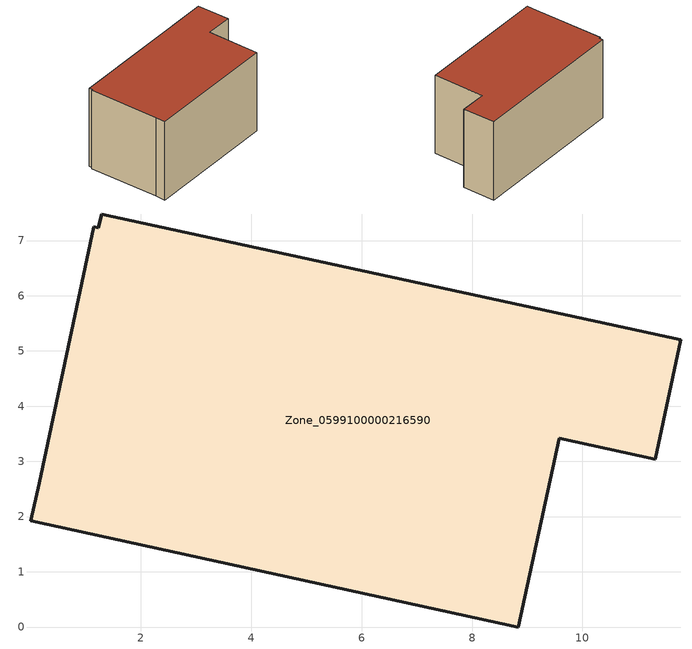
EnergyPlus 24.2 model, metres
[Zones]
Zone_0599100000216590
 floor ground (C_G): 1.15,7.25 1.23,7.23 1.29,7.48 11.78,5.2 11.32,3.04 9.58,3.42 8.84,0 0.01,1.93 0.16,2.6 z0
 wall outside (C_F): 9.58,3.42 11.32,3.04 11.78,5.2 1.29,7.48 1.23,7.23 1.15,7.25 0.16,2.6 0.01,1.93 8.84,0 9.58,3.42 z0:5.65
 roof outside (C_R): 0.16,2.6 0.01,1.93 8.84,0 9.58,3.42 11.32,3.04 11.78,5.2 1.29,7.48 1.23,7.23 1.15,7.25 z5.65
[BUILDING]
Pand.0599100000216590: North Axis=0; Terrain=City; Loads Convergence Tolerance Value=0.04; Temperature Convergence Tolerance Value=0.4; Solar Distribution=FullExterior; Maximum Number of Warmup Days=25; Minimum Number of Warmup Days=1
[Site:Location]
Rotterdam.The.Hague.AP_ZH_NLD Design_Conditions: Latitude=51.96; Longitude=4.45; Time Zone=1; Elevation=-4.5
[SITE:GROUNDTEMPERATURE:BUILDINGSURFACE]
18, 18, 18, 18, 18, 18, 18, 18, 18, 18, 18, 18
[MATERIAL] Thermal Absorptance=0.9; Solar Absorptance=0.7; Visible Absorptance=0.7
Name | Roughness | Thickness | Conductivity | Density | Specific Heat
G.TI.1975-1991 | MediumSmooth | 0.15 | 0.288461 | 540 | 1210
F.TI.1975-1991 | Rough | 0.3 | 0.230769 | 1920 | 840
R.TI.1975-1991 | MediumRough | 0.2 | 0.153846 | 1500 | 1000
[CONSTRUCTION]
C_G: G.TI.1975-1991
C_F: F.TI.1975-1991
C_R: R.TI.1975-1991
[ZONE]
Zone_0599100000216590: Type=1; Multiplier=1; Ceiling Height=Autocalculate; Volume=Autocalculate; Floor Area=autocalculate; Part of Total Floor Area=Yes
[ZONEINFILTRATION:DESIGNFLOWRATE]
Infil_Zone_0599100000216590: Zone or ZoneList or Space or SpaceList=Zone_0599100000216590; Schedule=AlwaysOn; Design Flow Rate Calculation Method=Flow/Area; Flow Rate per Floor Area=0.003; Constant Term Coefficient=1; Temperature Term Coefficient=0; Velocity Term Coefficient=0; Velocity Squared Term Coefficient=0
[HVACTEMPLATE:ZONE:IDEALLOADSAIRSYSTEM]
Zone_0599100000216590: Maximum Heating Supply Air Temperature=50; Minimum Cooling Supply Air Temperature=13; Maximum Heating Supply Air Humidity Ratio=0.0156; Minimum Cooling Supply Air Humidity Ratio=0.0077; Heating Limit=NoLimit; Cooling Limit=NoLimit; Dehumidification Control Type=ConstantSensibleHeatRatio; Cooling Sensible Heat Ratio=0.7; Dehumidification Setpoint=60; Humidification Control Type=None; Humidification Setpoint=30; Outdoor Air Method=None; Outdoor Air Flow Rate per Person=0.00944; Outdoor Air Flow Rate per Zone Floor Area=0; Outdoor Air Flow Rate per Zone=0; Demand Controlled Ventilation Type=None; Outdoor Air Economizer Type=NoEconomizer; Heat Recovery Type=None; Sensible Heat Recovery Effectiveness=0.7; Latent Heat Recovery Effectiveness=0.65
[ZONECONTROL:THERMOSTAT]
ThermostatControl_Zone_0599100000216590: Zone or ZoneList=Zone_0599100000216590; Control Type Schedule=DualSetpointControlType; Control 1=Thermostat_Zone_0599100000216590; Temperature Difference Between Cutout And Setpoint=0
[THERMOSTATSETPOINT:DUALSETPOINT]
Thermostat_Zone_0599100000216590: Heating Setpoint Temperature Schedule=HeatingSetpoint_Zone_0599100000216590; Cooling Setpoint Temperature Schedule=CoolingSetpoint_Zone_0599100000216590
[SCHEDULE:COMPACT]
HeatingSetpoint_Zone_0599100000216590: Through: 12/31, For: AllDays, Until: 24:00, 21
CoolingSetpoint_Zone_0599100000216590: Through: 12/31, For: AllDays, Until: 24:00, 24
DualSetpointControlType: Through: 12/31, For: AllDays, Until: 24:00, 4
AlwaysOn: Through: 12/31, For: AllDays, Until: 24:00, 1
